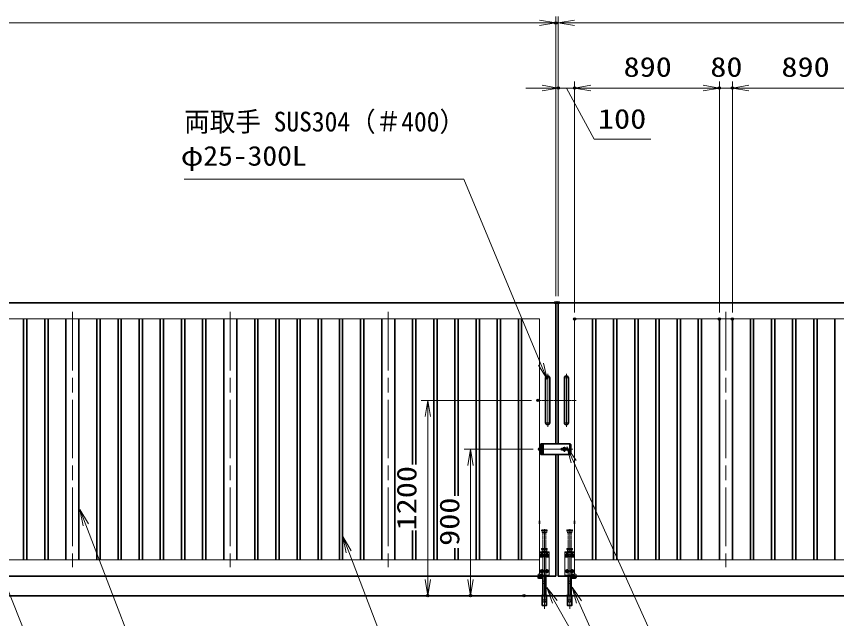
# Model space of a CAD drawing. Units: millimetres at full size. Extents: x -11881 to 11879, y -8400 to 8400.
# Drawn here: x -3592 to 1447, y -1038 to 2662 of the extents above; entities that cross this region are included whole.
import ezdxf
from ezdxf.enums import TextEntityAlignment as Align

# ---------------------------------------------------------------- set-up
doc = ezdxf.new("R2010")
doc.units = ezdxf.units.MM
doc.header["$LTSCALE"] = 30
doc.header["$PDMODE"] = 32
doc.header["$PDSIZE"] = 15
for name, pattern in [('DASHED', [7.5, 6, -1.5]), ('USER1', [18, 12, -1.5, 3, -1.5]), ('USER2', [9, 6, -0.75, 1.5, -0.75]), ('USER3', [1.125, 0.75, -0.125, 0.125, -0.125])]:
    doc.linetypes.add(name, pattern=pattern)
for name, color, linetype, lineweight in [('0-1_外形線', 7, 'Continuous', 35), ('0-2_軸線', 200, 'USER1', 15), ('0-3_細線', 2, 'Continuous', 35), ('0-4_寸法線', 4, 'Continuous', 18), ('0-5_0', 7, 'Continuous', 18), ('0-7_隠れ線', 140, 'DASHED', 18), ('0-9_01', 7, 'Continuous', 18), ('0-A_AM_0N', 7, 'Continuous', 50), ('0-B_AM_7N', 6, 'USER2', 18), ('0-C_想像線', 112, 'USER3', 15)]:
    doc.layers.add(name, color=color, linetype=linetype, lineweight=lineweight)
doc.layers.add('0-6_Defpoints', color=7, linetype='Continuous')
doc.styles.add('ＭＳ ゴシック', font='')
doc.styles.get('ＭＳ ゴシック').set_extended_font_data('MS Gothic')

# ---------------------------------------------------------------- blocks, each defined once
blk = doc.blocks.new('S29')
at = {"layer": '0-4_寸法線'}
for points in [[(22598362.3, 86206849.8), (22569883.9, 86206849.8), (22554142.1, 86246267.8), (22553029.5, 86249053.9)], [(22554606.5, 86246453.2), (22553029.5, 86249053.9), (22553677.8, 86246082.4)]]:
    blk.add_lwpolyline(points, dxfattribs=at)
at = {"layer": '0-4_寸法線', "color": 254, "style": 'ＭＳ ゴシック'}
for s, width, p in [('SUS304 HL', 1.15, (22573651.9, 86214550.3)), ('100x50x2t', 1.2, (22573219.9, 86208250.3))]:
    blk.add_text(s, height=3637, dxfattribs=dict(at, width=width)).set_placement(p, align=Align.BOTTOM_LEFT)
blk = doc.blocks.new('S30')
at = {"layer": '0-4_寸法線'}
for points in [[(22657201.4, 86222549.3), (22628723, 86222549.3), (22617418.5, 86252152.6), (22616348.3, 86254955.2)], [(22617885.6, 86252331), (22616348.3, 86254955.2), (22616951.4, 86251974.3)]]:
    blk.add_lwpolyline(points, dxfattribs=at)
at = {"layer": '0-4_寸法線', "color": 254, "style": 'ＭＳ ゴシック'}
for s, width, p in [('SUS304 HL', 1.15, (22632491, 86230249.9)), ('30x20x1.5t', 1.2, (22632491, 86223949.9))]:
    blk.add_text(s, height=3637, dxfattribs=dict(at, width=width)).set_placement(p, align=Align.BOTTOM_LEFT)
blk = doc.blocks.new('S31')
at = {"layer": '0-4_寸法線'}
for points in [[(22610767.2, 86222379), (22582288.8, 86222379), (22568945.4, 86257150.1), (22567870.5, 86259950.9)], [(22569412.2, 86257329.2), (22567870.5, 86259950.9), (22568478.6, 86256970.9)]]:
    blk.add_lwpolyline(points, dxfattribs=at)
at = {"layer": '0-4_寸法線', "color": 254, "style": 'ＭＳ ゴシック'}
for s, width, p in [('SUS304 HL', 1.15, (22586056.8, 86230079.6)), ('80x40x2t', 1.2, (22586056.8, 86223779.6))]:
    blk.add_text(s, height=3637, dxfattribs=dict(at, width=width)).set_placement(p, align=Align.BOTTOM_LEFT)
blk = doc.blocks.new('_Open')
at = {"layer": '0-5_0', "color": 4}
blk.add_line((-30, 5), (0, 0), dxfattribs=at)
blk.add_lwpolyline([(-30, -5), (0, 0), (-30, 0)], dxfattribs=at)
blk = doc.blocks.new('A$C130E4F3B')
at = {"layer": '0-1_外形線'}
for p, q in [((-375, -4125), (-375, 4125)), ((375, 4125), (375, -4125))]:
    blk.add_line(p, q, dxfattribs=at)
for centre, start, end in [((0, 4125), 0, 180), ((0, -4125), 180, 0)]:
    blk.add_arc(centre, 375, start, end, dxfattribs=at)
at = {"layer": '0-2_軸線'}
for p, q in [((0, 4877.9), (0, -4877.9)), ((0, 4125), (-412.5, 4125)), ((0, 4125), (412.5, 4125)), ((0, -4125), (-412.5, -4125)), ((0, -4125), (412.5, -4125))]:
    blk.add_line(p, q, dxfattribs=at)
at = {"layer": '0-2_軸線', "linetype": 'USER2'}
blk.add_line((-1779.7, 0), (1779.7, 0), dxfattribs=at)
blk = doc.blocks.new('U15')
at = {"layer": '0-A_AM_0N'}
blk.add_lwpolyline([(645, 3787.4), (450, 3674.8), (255, 3787.4), (255, 4012.6), (450, 4125.2), (645, 4012.6)], close=True, dxfattribs=at)
blk.add_circle((450, 3900), 195, dxfattribs=at)
blk.add_circle((450, 3900), 195, dxfattribs=at)
at = {"layer": '0-B_AM_7N'}
for p, q in [((697.7, 3900), (202.3, 3900)), ((450, 4147.7), (450, 3652.3))]:
    blk.add_line(p, q, dxfattribs=at)
blk = doc.blocks.new('U16')
at = {"layer": '0-A_AM_0N'}
blk.add_lwpolyline([(-255, 3787.4), (-450, 3674.8), (-645, 3787.4), (-645, 4012.6), (-450, 4125.2), (-255, 4012.6)], close=True, dxfattribs=at)
blk.add_circle((-450, 3900), 195, dxfattribs=at)
blk.add_circle((-450, 3900), 195, dxfattribs=at)
at = {"layer": '0-B_AM_7N'}
for p, q in [((-202.3, 3900), (-697.7, 3900)), ((-450, 4147.7), (-450, 3652.3))]:
    blk.add_line(p, q, dxfattribs=at)
blk = doc.blocks.new('U17')
at = {"layer": '0-A_AM_0N'}
blk.add_lwpolyline([(645, 787.4), (450, 674.8), (255, 787.4), (255, 1012.6), (450, 1125.2), (645, 1012.6)], close=True, dxfattribs=at)
blk.add_circle((450, 900), 195, dxfattribs=at)
blk.add_circle((450, 900), 195, dxfattribs=at)
at = {"layer": '0-B_AM_7N'}
for p, q in [((697.7, 900), (202.3, 900)), ((450, 1147.7), (450, 652.3))]:
    blk.add_line(p, q, dxfattribs=at)
blk = doc.blocks.new('U18')
at = {"layer": '0-A_AM_0N'}
blk.add_lwpolyline([(-255, 787.4), (-450, 674.8), (-645, 787.4), (-645, 1012.6), (-450, 1125.2), (-255, 1012.6)], close=True, dxfattribs=at)
blk.add_circle((-450, 900), 195, dxfattribs=at)
blk.add_circle((-450, 900), 195, dxfattribs=at)
at = {"layer": '0-B_AM_7N'}
for p, q in [((-202.3, 900), (-697.7, 900)), ((-450, 1147.7), (-450, 652.3))]:
    blk.add_line(p, q, dxfattribs=at)
blk = doc.blocks.new('A$C7BA44824')
at = {"layer": '0-1_外形線'}
for p, q in [((-285, 0), (-285, -3540)), ((285, 0), (285, -3540)), ((1185, 0), (1185, -270)), ((1095, -360), (285, -360))]:
    blk.add_line(p, q, dxfattribs=at)
for points in [[(975, 0), (975, -150), (285, -150)], [(408, -3600), (408, -5400), (-408, -5400), (-408, -3600)]]:
    blk.add_lwpolyline(points, dxfattribs=at)
blk.add_lwpolyline([(525, -3540), (-525, -3540), (-525, -3600), (525, -3600)], close=True, dxfattribs=at)
blk.add_arc((1095, -270), 90, 270, 0, dxfattribs=at)
at = {"layer": '0-2_軸線'}
blk.add_line((0, -6032.5), (0, 8659.7), dxfattribs=at)
at = {"layer": '0-7_隠れ線'}
for p, q in [((-495, 5100), (-525, 5070)), ((-525, 4920), (-525, 5070)), ((525, 5070), (-525, 5070)), ((-495, 4890), (-525, 4920)), ((-525, 4920), (525, 4920)), ((-495, 5100), (495, 5100)), ((495, 4890), (-495, 4890)), ((-420, 4650), (-420, 4890)), ((-420, 4650), (-360, 4590)), ((420, 4650), (-420, 4650)), ((360, 4590), (-360, 4590)), ((-285, 4500), (-285, 4590)), ((285, 4590), (285, 4500)), ((420, 4650), (360, 4590)), ((420, 4650), (420, 4890)), ((495, 5100), (525, 5070)), ((525, 4920), (495, 4890)), ((525, 4920), (525, 5070)), ((-900, 4500), (900, 4500)), ((-900, 0), (-900, 4500)), ((900, 4350), (-900, 4350)), ((-900, 3570), (-232.9, 3570)), ((-900, 3480), (-211.7, 3480)), ((-285, 4350), (-285, 3570)), ((-285, 3480), (-285, 150)), ((-119.3, 3626.8), (-232.9, 3570)), ((-79, 3546.3), (-211.7, 3480)), ((-119.3, 3626.8), (-79, 3546.3)), ((119.3, 3626.8), (79, 3546.3)), ((79, 3546.3), (211.7, 3480)), ((232.9, 3570), (119.3, 3626.8)), ((211.7, 3480), (900, 3480)), ((900, 3570), (232.9, 3570)), ((285, 4350), (285, 4029.9)), ((285, 3770.1), (285, 3570)), ((285, 3480), (285, 150)), ((900, 4500), (900, 360)), ((-120, 150), (-900, 150)), ((-120, 0), (-900, 0)), ((-120, 150), (-120, 0)), ((120, 0), (-120, 0)), ((900, 150), (120, 150)), ((120, 150), (120, 0)), ((900, 0), (120, 0)), ((285, 360), (1095, 360)), ((900, 150), (900, 0)), ((1185, 270), (1185, 0)), ((-180, -1380), (-285, -930)), ((285, -930), (-285, -930)), ((180, -1380), (-180, -1380)), ((180, -1380), (285, -930)), ((-378, -5400), (-378, -3600)), ((-375, -3600), (-375, -3540)), ((-285, -4350), (-285, -3540)), ((-180, -4800), (-285, -4350)), ((285, -4350), (-285, -4350)), ((180, -4800), (285, -4350)), ((285, -3540), (285, -4350)), ((375, -3600), (375, -3540)), ((378, -5400), (378, -3600)), ((180, -4800), (-180, -4800))]:
    blk.add_line(p, q, dxfattribs=at)
blk.add_lwpolyline([(285, 150), (975, 150), (975, 0)], dxfattribs=at)
blk.add_arc((1095, 270), 90, 0, 90, dxfattribs=at)
at = {"layer": '0-C_想像線'}
for p, q in [((-495, 8520), (-525, 8490)), ((-525, 8340), (-525, 8490)), ((525, 8490), (-525, 8490)), ((-495, 8310), (-525, 8340)), ((-525, 8340), (525, 8340)), ((-495, 8520), (495, 8520)), ((495, 8310), (-495, 8310)), ((-420, 8070), (-420, 8310)), ((-420, 8070), (-360, 8010)), ((420, 8070), (-420, 8070)), ((360, 8010), (-360, 8010)), ((-285, 5100), (-285, 8010)), ((285, 5100), (285, 8010)), ((420, 8070), (360, 8010)), ((420, 8070), (420, 8310)), ((495, 8520), (525, 8490)), ((525, 8340), (495, 8310)), ((525, 8340), (525, 8490))]:
    blk.add_line(p, q, dxfattribs=at)
at = {"layer": '0-A_AM_0N'}
for name in ['U16', 'U15', 'U18', 'U17']:
    blk.add_blockref(name, (0, 0), dxfattribs=at)
blk = doc.blocks.new('S40')
at = {"layer": '0-4_寸法線'}
for points in [[(22587071.2, 86320833.8), (22638647.2, 86320833.8), (22652838, 86286746.4), (22653991, 86283976.8)], [(22652376.4, 86286554.2), (22653991, 86283976.8), (22653299.6, 86286938.6)]]:
    blk.add_lwpolyline(points, dxfattribs=at)
at = {"layer": '0-4_寸法線', "color": 254, "style": 'ＭＳ ゴシック'}
for s, width, p in [('両取手 SUS304（＃400）', 0.95, (22587071.2, 86328534.4)), ('φ25-300L', 1.1, (22586466.4, 86322234.4))]:
    blk.add_text(s, height=3637, dxfattribs=dict(at, width=width)).set_placement(p, align=Align.BOTTOM_LEFT)
blk = doc.blocks.new('S41')
at = {"layer": '0-4_寸法線'}
for points in [[(22724018.1, 86206402.1), (22676099.7, 86206402.1), (22659826.8, 86242903.4), (22658605.2, 86245643.4)], [(22660283.5, 86243107), (22658605.2, 86245643.4), (22659370.1, 86242699.8)]]:
    blk.add_lwpolyline(points, dxfattribs=at)
at = {"layer": '0-4_寸法線', "color": 254, "style": 'ＭＳ ゴシック'}
for s, width, p in [('落し棒（建物側）', 0.75, (22680299.7, 86214102.6)), ('SUS304 φ19 電解研磨', 0.9, (22679867.7, 86207802.6))]:
    blk.add_text(s, height=3637, dxfattribs=dict(at, width=width)).set_placement(p, align=Align.BOTTOM_LEFT)
blk = doc.blocks.new('S42')
at = {"layer": '0-4_寸法線'}
for points in [[(22718347.6, 86223112.4), (22679472.4, 86223112.4), (22658857.1, 86268785.8), (22657623, 86271520.2)], [(22659312.9, 86268991.5), (22657623, 86271520.2), (22658401.4, 86268580.1)]]:
    blk.add_lwpolyline(points, dxfattribs=at)
at = {"layer": '0-4_寸法線', "color": 254, "style": 'ＭＳ ゴシック', "width": 0.75}
blk.add_text('打掛金具（道路側）', height=3637, dxfattribs=at).set_placement((22683672.4, 86230964.1), align=Align.BOTTOM_LEFT)
at = {"layer": '0-4_寸法線', "color": 254, "style": 'ＭＳ ゴシック'}
blk.add_text('SUS304（＃400）', height=3637, dxfattribs=at).set_placement((22683240.4, 86224512.9), align=Align.BOTTOM_LEFT)
blk = doc.blocks.new('S43')
at = {"layer": '0-4_寸法線'}
for points in [[(22679879.7, 86206402.1), (22676099.7, 86206402.1), (22655397.9, 86242958.5), (22653919.6, 86245569)], [(22655833, 86243204.9), (22653919.6, 86245569), (22654962.8, 86242712.1)]]:
    blk.add_lwpolyline(points, dxfattribs=at)

msp = doc.modelspace()

# ---------------------------------------------------------------- linework, layer by layer
at = {"layer": '0-1_外形線'}
for p, q in [((-3547.55, 803.05), (-3547.55, -676.95)), ((-3527.55, -676.95), (-3527.55, 803.05)), ((-3417.55, 803.05), (-3417.55, -676.95)), ((-3397.55, -676.95), (-3397.55, 803.05)), ((-3287.55, 803.05), (-3287.55, -676.95)), ((-3207.55, 803.05), (-3207.55, -676.95)), ((-3097.55, 803.05), (-3097.55, -676.95)), ((-3077.55, -676.95), (-3077.55, 803.05)), ((-2967.55, 803.05), (-2967.55, -676.95)), ((-2947.55, -676.95), (-2947.55, 803.05)), ((-2837.55, 803.05), (-2837.55, -676.95)), ((-2817.55, -676.95), (-2817.55, 803.05)), ((-2707.55, 803.05), (-2707.55, -676.95)), ((-2687.55, -676.95), (-2687.55, 803.05)), ((-2577.55, 803.05), (-2577.55, -676.95)), ((-2557.55, -676.95), (-2557.55, 803.05)), ((-2447.55, 803.05), (-2447.55, -676.95)), ((-2427.55, -676.95), (-2427.55, 803.05)), ((-2317.55, 803.05), (-2317.55, -676.95)), ((-2237.55, 803.05), (-2237.55, -676.95)), ((-2127.55, 803.05), (-2127.55, -676.95)), ((-2107.55, -676.95), (-2107.55, 803.05)), ((-1997.55, 803.05), (-1997.55, -676.95)), ((-1977.55, -676.95), (-1977.55, 803.05)), ((-1867.55, 803.05), (-1867.55, -676.95)), ((-1847.55, -676.95), (-1847.55, 803.05)), ((-1737.55, 803.05), (-1737.55, -676.95)), ((-1717.55, -676.95), (-1717.55, 803.05)), ((-1607.55, 803.05), (-1607.55, -676.95)), ((-1587.55, -676.95), (-1587.55, 803.05)), ((-1477.55, 803.05), (-1477.55, -676.95)), ((-1457.55, -676.95), (-1457.55, 803.05)), ((-1347.55, 803.05), (-1347.55, -676.95)), ((-1267.55, 803.05), (-1267.55, -676.95)), ((-1157.55, 803.05), (-1157.55, -92.07)), ((-1137.55, -92.07), (-1137.55, 803.05)), ((-1027.55, 803.05), (-1027.55, -676.95)), ((-1007.55, -676.95), (-1007.55, 803.05)), ((-897.55, 803.05), (-897.55, -283.48)), ((-877.55, -283.48), (-877.55, 803.05)), ((-767.55, 803.05), (-767.55, -676.95)), ((-747.55, -676.95), (-747.55, 803.05)), ((-637.55, 803.05), (-637.55, -676.95)), ((-617.55, -676.95), (-617.55, 803.05)), ((-507.55, 803.05), (-507.55, -676.95)), ((-487.55, -676.95), (-487.55, 803.05)), ((-52.55, -676.95), (-52.55, 803.05)), ((-32.55, 803.05), (-32.55, -676.95)), ((77.45, -676.95), (77.45, 803.05)), ((97.45, 803.05), (97.45, -676.95)), ((207.45, -676.95), (207.45, 803.05)), ((227.45, 803.05), (227.45, -676.95)), ((337.45, -676.95), (337.45, 803.05)), ((357.45, 803.05), (357.45, -676.95)), ((467.45, -676.95), (467.45, 803.05)), ((487.45, 803.05), (487.45, -676.95)), ((597.45, -676.95), (597.45, 803.05)), ((617.45, 803.05), (617.45, -676.95)), ((727.45, 803.05), (727.45, -676.95)), ((807.45, 803.05), (807.45, -676.95)), ((917.45, -676.95), (917.45, 803.05)), ((937.45, 803.05), (937.45, -676.95)), ((1047.45, -676.95), (1047.45, 803.05)), ((1067.45, 803.05), (1067.45, -676.95)), ((1177.45, -676.95), (1177.45, 803.05)), ((1197.45, 803.05), (1197.45, -676.95)), ((1307.45, -676.95), (1307.45, 803.05)), ((1327.45, 803.05), (1327.45, -676.95)), ((1437.45, -676.95), (1437.45, 803.05)), ((-274.69, 35.55), (-355.05, 35.55)), ((-274.69, 35.55), (-189.05, 35.55)), ((-273.69, 35.55), (-268.69, 35.55)), ((-233.71, 8.05), (-240.05, 8.05)), ((-239.05, 5.55), (-237.3, 5.55)), ((-239.05, 0.55), (-239.05, 5.55)), ((-239.05, 0.55), (-237.3, 0.55)), ((-237.3, 5.55), (-211.05, 5.55)), ((-211.05, 0.55), (-237.3, 0.55)), ((-210.05, 8.05), (-216.39, 8.05)), ((-211.05, 0.55), (-211.05, 5.55)), ((-185.05, 31.55), (-189.05, 35.55)), ((-185.05, 31.55), (-185.05, -25.45)), ((-358.05, -4.45), (-358.05, -10.2)), ((-189.05, -29.45), (-355.05, -29.45)), ((-277.55, -776.95), (-277.55, -29.45)), ((-262.55, -776.95), (-262.55, -29.45)), ((-240.05, -1.95), (-233.71, -1.95)), ((-216.39, -1.95), (-210.05, -1.95)), ((-189.05, -29.45), (-185.05, -25.45)), ((-377.55, -437.45), (-377.55, -456.45)), ((-162.55, -437.45), (-162.55, -456.45)), ((-1157.55, -496.64), (-1157.55, -676.95)), ((-1137.55, -676.95), (-1137.55, -496.64)), ((-897.55, -605.39), (-897.55, -676.95)), ((-877.55, -676.95), (-877.55, -605.39)), ((-277.55, -776.95), (-4277.55, -776.95)), ((-262.55, -776.95), (3737.45, -776.95)), ((-5007.55, -896.95), (4467.45, -896.95))]:
    msp.add_line(p, q, dxfattribs=at)
for points in [[(-4277.55, 903.05), (-277.55, 903.05), (-277.55, 35.55)], [(3737.45, 903.05), (-262.55, 903.05), (-262.55, 35.55)]]:
    msp.add_lwpolyline(points, dxfattribs=at)
for centre, radius, start, end in [((-240.05, 3.05), 5, 90, 270), ((-225.05, 3.05), 10, 30, 150), ((-210.05, 3.05), 5, 270, 90), ((-225.05, 3.05), 10, 210, 330)]:
    msp.add_arc(centre, radius, start, end, dxfattribs=at)
at = {"layer": '0-2_軸線'}
for p, q in [((-3247.55, 847.05), (-3247.55, -720.95)), ((-2277.55, 847.05), (-2277.55, -720.95)), ((-1307.55, 847.05), (-1307.55, -720.95)), ((767.45, 847.05), (767.45, -720.95)), ((-172.37, 3.05), (-375.87, 3.05)), ((-364.05, 40.43), (-364.05, -34.33)), ((-225.05, -12.26), (-225.05, 18.36))]:
    msp.add_line(p, q, dxfattribs=at)
at = {"layer": '0-3_細線'}
for p, q in [((-358.05, 35.55), (-370.05, 35.55)), ((-370.05, 24.05), (-355.05, 24.05)), ((-370.05, 24.05), (-370.05, 10.55)), ((-370.05, 10.55), (-355.05, 10.55)), ((-370.05, -3.95), (-370.05, 10.05)), ((-370.05, 10.05), (-355.05, 10.05)), ((-358.05, 24.55), (-358.05, 35.55)), ((-358.05, 35.55), (-355.05, 35.55)), ((-358.05, 24.05), (-358.05, 10.55)), ((-358.05, -3.95), (-358.05, 10.05)), ((-355.05, 24.05), (-355.05, 35.55)), ((-355.05, 10.05), (-355.05, 24.55)), ((-355.05, 10.55), (-355.05, -4.45)), ((-355.05, -3.95), (-370.05, -3.95)), ((-355.05, -4.45), (-370.05, -4.45)), ((-370.05, -4.45), (-370.05, -17.95)), ((-370.05, -17.95), (-355.05, -17.95)), ((-370.05, -18.45), (-355.05, -18.45)), ((-355.05, -29.45), (-364.05, -29.45)), ((-358.05, -10.2), (-358.05, -17.95)), ((-358.05, -29.45), (-358.05, -18.45)), ((-355.05, -18.45), (-355.05, -3.95)), ((-355.05, -17.95), (-355.05, -29.45)), ((-270.05, -896.95), (214.3, -896.95))]:
    msp.add_line(p, q, dxfattribs=at)
for points in [[(-355.05, 24.55), (-370.05, 24.55), (-370.05, 35.55)], [(-364.05, -29.45), (-370.05, -29.45), (-370.05, -18.45)]]:
    msp.add_lwpolyline(points, dxfattribs=at)
at = {"layer": '0-4_寸法線'}
for p, q in [((-277.55, 2621.61), (-4277.55, 2621.61)), ((-377.55, 2621.61), (-477.55, 2621.61)), ((-277.55, 943.05), (-277.55, 2661.61)), ((-277.55, 943.05), (-277.55, 2661.61)), ((-262.55, 2621.61), (-277.55, 2621.61)), ((-262.55, 943.05), (-262.55, 2661.61)), ((-262.55, 943.05), (-262.55, 2661.61)), ((-262.55, 2621.61), (3737.45, 2621.61)), ((-162.55, 2621.61), (-62.55, 2621.61)), ((-362.55, 2221.61), (-462.55, 2221.61)), ((-262.55, 943.05), (-262.55, 2261.61)), ((-162.55, 2221.61), (-262.55, 2221.61)), ((-162.55, 843.05), (-162.55, 2261.61)), ((-162.55, 843.05), (-162.55, 2261.61)), ((727.45, 2221.61), (-162.55, 2221.61)), ((-62.55, 2221.61), (37.45, 2221.61)), ((627.45, 2221.61), (527.45, 2221.61)), ((727.45, 843.05), (727.45, 2261.61)), ((727.45, 843.05), (727.45, 2261.61)), ((807.45, 2221.61), (727.45, 2221.61)), ((807.45, 843.05), (807.45, 2261.61)), ((807.45, 843.05), (807.45, 2261.61)), ((1697.45, 2221.61), (807.45, 2221.61)), ((907.45, 2221.61), (1007.45, 2221.61)), ((-426.87, 303.05), (-1104.72, 303.05)), ((-1064.72, 303.05), (-1064.72, -896.95)), ((-415.87, 3.05), (-841.69, 3.05)), ((-801.69, 3.05), (-801.69, -896.95)), ((-513.46, -896.95), (-1104.72, -896.95)), ((-513.46, -896.95), (-841.69, -896.95))]:
    msp.add_line(p, q, dxfattribs=at)
msp.add_lwpolyline([(-212.55, 2221.61), (-42.06, 1906.9), (306.74, 1906.9)], dxfattribs=at)
at = {"layer": '0-5_0'}
for p, q in [((-377.55, 803.05), (-4177.55, 803.05)), ((-377.55, -437.45), (-377.55, 803.05)), ((-162.55, -437.45), (-162.55, 803.05)), ((-162.55, 803.05), (3637.45, 803.05))]:
    msp.add_line(p, q, dxfattribs=at)
for points in [[(-4177.55, 803.05), (-4177.55, -676.95), (-377.55, -676.95), (-377.55, -456.45)], [(3637.45, 803.05), (3637.45, -676.95), (-162.55, -676.95), (-162.55, -456.45)]]:
    msp.add_lwpolyline(points, dxfattribs=at)
at = {"layer": '0-6_Defpoints'}
for p in [(-277.55, 2621.61), (-262.55, 2221.61), (-162.55, 2221.61), (727.45, 2221.61), (807.45, 2221.61), (-277.55, 903.05), (-262.55, 903.05), (-162.55, 803.05), (727.45, 803.05), (807.45, 803.05), (-386.87, 303.05), (-375.87, 3.05), (-1064.72, -896.95), (-801.69, -896.95), (-473.46, -896.95)]:
    msp.add_point(p, dxfattribs=at)
at = {"layer": '0-7_隠れ線'}
for p, q in [((-367.05, 24.55), (-367.05, 35.55)), ((-367.05, 10.55), (-367.05, 24.05)), ((-367.05, -3.95), (-367.05, 10.05)), ((-361.05, 35.55), (-361.05, 24.55)), ((-361.05, 10.55), (-361.05, 24.05)), ((-361.05, 10.05), (-361.05, -3.95)), ((-367.05, -17.95), (-367.05, -4.45)), ((-367.05, -29.45), (-367.05, -18.45)), ((-361.05, -17.95), (-361.05, -4.45)), ((-361.05, -18.45), (-361.05, -29.45))]:
    msp.add_line(p, q, dxfattribs=at)
at = {"layer": '0-7_隠れ線', "linetype": 'Continuous'}
for start, end in [(24.62432, 155.37568), (204.62432, 335.37568)]:
    msp.add_arc((-225.05, 3.05), 6, start, end, dxfattribs=at)
at = {"layer": '0-9_01', "color": 4}
msp.add_line((-193.55, 33.86), (-193.55, -27.3), dxfattribs=at)

# ---------------------------------------------------------------- block references
at = {"layer": '0-1_外形線', "yscale": 0.03333333}
for name, p, xscale in [('A$C130E4F3B', (-327.55, 303.05), -0.03333333), ('A$C130E4F3B', (-212.55, 303.05), 0.03333333), ('A$C7BA44824', (-347.55, -776.95), -0.03333333), ('A$C7BA44824', (-192.55, -776.95), 0.03333333)]:
    msp.add_blockref(name, p, dxfattribs=dict(at, xscale=xscale))
at = {"layer": '0-4_寸法線'}
for name, p, xscale, yscale in [('_Open', (-277.55, 2621.61), 3.333333, 3.333333), ('_Open', (-277.55, 2621.61), 3.333333, 3.333333), ('_Open', (-262.55, 2221.61), 3.333333, 3.333333), ('_Open', (727.45, 2221.61), 3.333333, 3.333333), ('_Open', (727.45, 2221.61), 3.333333, 3.333333), ('S40', (-755463.53, -2875699.3), 0.03333333, 0.03333333), ('S42', (-755463.53, -2875699.3), 0.03333333, 0.03333333), ('S31', (-755463.53, -2875699.3), 0.03333333, 0.03333333), ('S30', (-755463.53, -2875699.3), 0.03333333, 0.03333333), ('S29', (-755463.53, -2875699.3), 0.03333333, 0.03333333), ('S43', (-755463.53, -2875699.3), 0.03333333, 0.03333333), ('S41', (-755463.53, -2875699.3), 0.03333333, 0.03333333)]:
    msp.add_blockref(name, p, dxfattribs=dict(at, xscale=xscale, yscale=yscale))
at = {"layer": '0-4_寸法線', "xscale": 3.333333, "yscale": 3.333333}
for p, rotation in [((-262.55, 2621.61), 180), ((-262.55, 2621.61), 180), ((-162.55, 2221.61), 180), ((-162.55, 2221.61), 180), ((807.45, 2221.61), 180), ((807.45, 2221.61), 180), ((-1064.72, 303.05), 90), ((-801.69, 3.05), 90), ((-1064.72, -896.95), 270), ((-801.69, -896.95), 270)]:
    msp.add_blockref('_Open', p, dxfattribs=dict(at, rotation=rotation))

# ---------------------------------------------------------------- texts
at = {"layer": '0-4_寸法線', "color": 254, "style": 'ＭＳ ゴシック', "width": 1.2}
for s, p in [('890', (138.45, 2254.3)), ('80', (671.45, 2254.3)), ('890', (1108.45, 2254.3)), ('100', (-18.86, 1935.58))]:
    msp.add_text(s, height=121.2, dxfattribs=at).set_placement(p, align=Align.BOTTOM_LEFT)
for s, p in [('1200', (-1097.41, -496.15)), ('900', (-834.37, -590.95))]:
    msp.add_text(s, height=121.2, rotation=90, dxfattribs=at).set_placement(p, align=Align.BOTTOM_LEFT)

doc.saveas('drawing.dxf')
